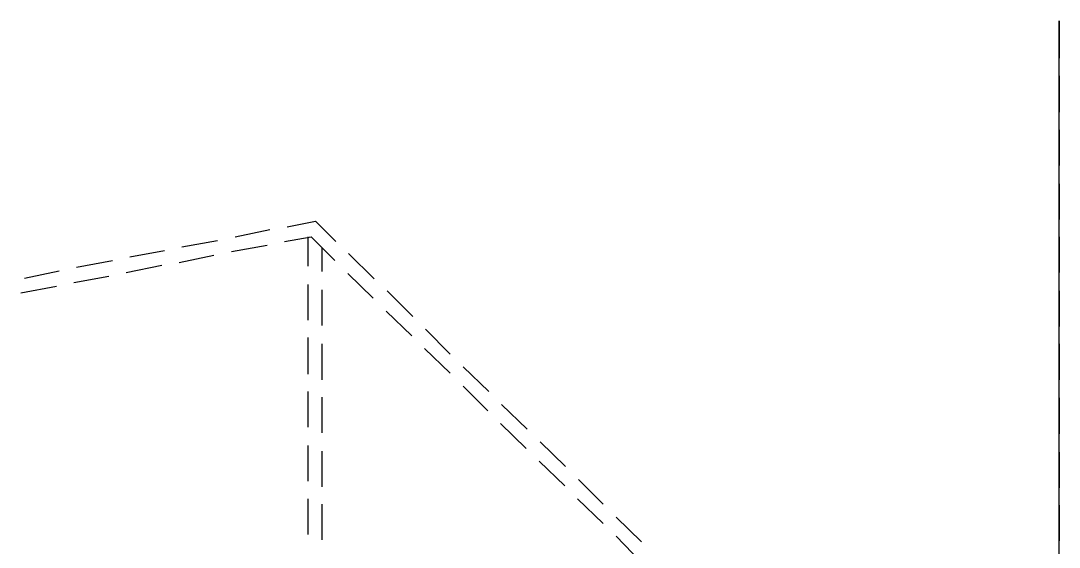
# Model space of a CAD drawing. Header units: metres. Extents: x 0 to 61, y 0 to 90.7.
# Drawn here: x 39.79 to 45.34, y 75.35 to 78.17 of the extents above; entities that cross this region are included whole.
import ezdxf

# ---------------------------------------------------------------- set-up
doc = ezdxf.new("R2010")
doc.units = ezdxf.units.M
doc.layers.add('MURO_REAL', color=7, linetype='Continuous')

msp = doc.modelspace()

# ---------------------------------------------------------------- linework, layer by layer
at = {"layer": 'MURO_REAL'}
for p, q in [((45.3404, 78.1665), (45.3404, 77.9657)), ((45.3404, 74.8016), (45.3404, 78.1665)), ((45.3404, 77.8726), (45.3404, 77.6767)), ((45.3404, 77.5837), (45.3404, 77.3926)), ((45.3404, 77.2947), (45.3404, 77.1037)), ((41.2114, 77.0645), (41.3633, 77.0939)), ((41.3633, 77.0939), (41.471, 76.9861)), ((40.9322, 77.0106), (41.1184, 77.0498)), ((40.6482, 76.9567), (40.8392, 76.991)), ((41.1967, 76.9861), (41.3388, 77.0106)), ((41.3241, 76.8539), (41.3241, 77.0106)), ((41.3388, 77.0106), (41.4661, 76.8833)), ((45.3404, 77.0106), (45.3404, 76.8196)), ((40.369, 76.9029), (40.5551, 76.9371)), ((40.9127, 76.9322), (41.1037, 76.9665)), ((41.3975, 76.8245), (41.3975, 76.9518)), ((40.0849, 76.849), (40.2759, 76.8833)), ((40.6335, 76.8735), (40.8196, 76.9127)), ((41.5396, 76.9224), (41.6767, 76.7853)), ((39.8057, 76.7902), (39.9918, 76.8294)), ((40.3494, 76.8196), (40.5404, 76.8588)), ((40.0702, 76.7657), (40.2563, 76.8)), ((41.5347, 76.8147), (41.6718, 76.6824)), ((39.7861, 76.7118), (39.9771, 76.7461)), ((41.3241, 76.5649), (41.3241, 76.7559)), ((41.3975, 76.5355), (41.3975, 76.7265)), ((41.7453, 76.7216), (41.8824, 76.5845)), ((45.3404, 76.7216), (45.3404, 76.5306)), ((41.7404, 76.6139), (41.8776, 76.4816)), ((41.951, 76.5159), (42.0833, 76.3837)), ((41.3241, 76.2759), (41.3241, 76.4718)), ((41.3975, 76.2465), (41.3975, 76.4375)), ((45.3404, 76.4375), (45.3404, 76.2465)), ((41.9461, 76.4131), (42.0833, 76.2808)), ((42.1518, 76.3151), (42.289, 76.1829)), ((42.1518, 76.2122), (42.2841, 76.08)), ((41.3241, 75.9918), (41.3241, 76.1829)), ((41.3975, 75.9624), (41.3975, 76.1535)), ((42.3576, 76.1143), (42.4947, 75.982)), ((45.3404, 76.1486), (45.3404, 75.9575)), ((42.3527, 76.0114), (42.4898, 75.8792)), ((41.3241, 75.7029), (41.3241, 75.8939)), ((42.5633, 75.9135), (42.7004, 75.7812)), ((41.3975, 75.6735), (41.3975, 75.8645)), ((45.3404, 75.8596), (45.3404, 75.6686)), ((42.5584, 75.8106), (42.6955, 75.6784)), ((42.769, 75.7127), (42.9012, 75.5804)), ((41.3241, 75.4188), (41.3241, 75.6098)), ((42.7641, 75.6098), (42.9012, 75.4775)), ((41.3975, 75.3894), (41.3975, 75.5804)), ((45.3404, 75.5755), (45.3404, 75.3845)), ((42.9698, 75.5118), (43.1069, 75.3796)), ((42.9698, 75.409), (43.102, 75.2718))]:
    msp.add_line(p, q, dxfattribs=at)

doc.saveas('drawing.dxf')
